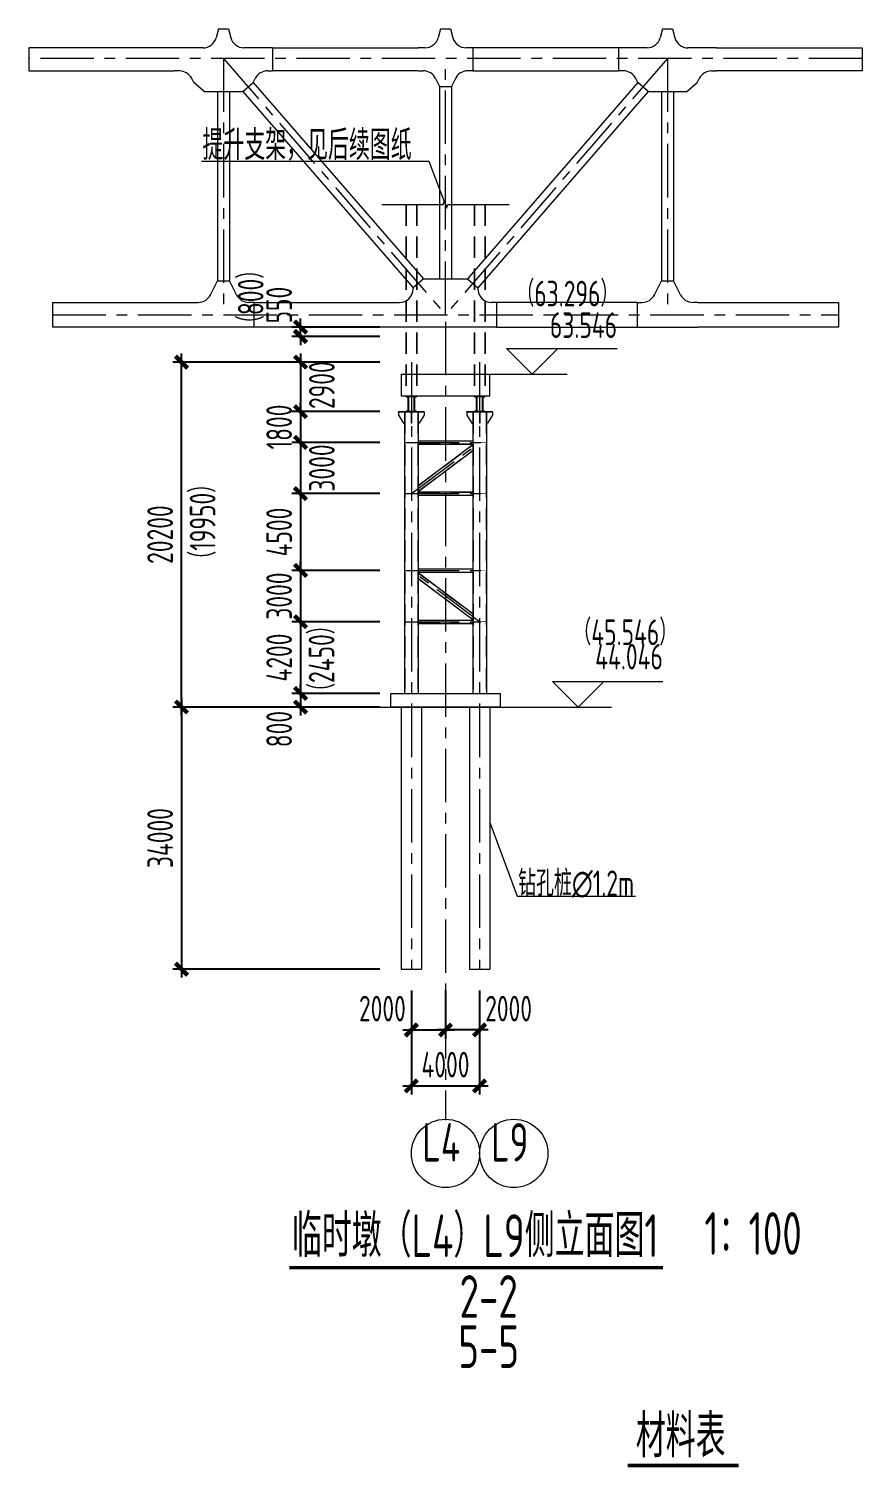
# Model space of a CAD drawing. Extents: x -2876908 to 633791, y -1383861 to 872234.
# Drawn here: x -1562355 to -1513552, y -782866 to -698629 of the extents above; entities that cross this region are included whole.
import ezdxf
from ezdxf.enums import TextEntityAlignment as Align

# ---------------------------------------------------------------- set-up
doc = ezdxf.new("R2010")
doc.units = 0
doc.header["$LTSCALE"] = 5
doc.header["$MEASUREMENT"] = 0
for name, pattern in [('CENTER', [2, 1.25, -0.25, 0.25, -0.25]), ('DASH', [0.35, 0.25, -0.1]), ('DASHED', [0.75, 0.5, -0.25])]:
    doc.linetypes.add(name, pattern=pattern)
doc.layers.get('0').update_dxf_attribs({"linetype": 'CONTINUOUS', "lineweight": 25})
doc.layers.get('DEFPOINTS').update_dxf_attribs({"color": 35, "linetype": 'CONTINUOUS', "lineweight": 13})
for name, color, linetype, lineweight in [('3中心线', 6, 'CENTER', 18), ('4虚线', 2, 'DASHED', 18), ('5标注', 3, 'CONTINUOUS', 15), ('6文本', 7, 'CONTINUOUS', 15), ('7边界线', 8, 'CONTINUOUS', 15), ('8轮廓线', 4, 'CONTINUOUS', 15), ('DIM', 3, 'CONTINUOUS', 0), ('THIN', 7, 'CONTINUOUS', 0)]:
    doc.layers.add(name, color=color, linetype=linetype, lineweight=lineweight)
doc.layers.add('M_Dim', color=3, linetype='CONTINUOUS')
doc.styles.add('TSSD_Dimension', font='tssdeng.shx', dxfattribs={"width": 0.7, "bigfont": 'hztxt.shx'})
doc.styles.add('TSSD_NORM', font='tssdeng.shx', dxfattribs={"width": 0.7, "bigfont": 'hztxt.shx'})
doc.dimstyles.new('TSSD_100_100', dxfattribs={"dimtxt": 300, "dimasz": 100, "dimexe": 100, "dimexo": 250, "dimgap": 100, "dimtad": 1, "dimdec": 0, "dimzin": 0, "dimdsep": 46, "dimtxsty": 'TSSD_Dimension', "dimblk": 'ARCHTICK', "dimblk1": 'ARCHTICK', "dimblk2": 'ARCHTICK', "dimcen": 0, "dimdle": 100, "dimclrt": 7, "dimadec": 0, "dimazin": 0, "dimtfac": 1, "dimtdec": 0, "dimtix": 1, "dimtmove": 2, "dimatfit": 3, "dimfxl": 1, "dimtolj": 1, "dimtzin": 0, "dimarcsym": 0})

# ---------------------------------------------------------------- blocks, each defined once
blk = doc.blocks.new('LD')
at = {"layer": '3中心线', "ltscale": 500}
for p, q in [((-1150479, 4371), (-1199282, 4371)), ((-1187880, 4371), (-1174880, -10629)), ((-1187880, 4371), (-1187880, -10629)), ((-1174880, -10629), (-1174880, 4371)), ((-1161880, 4371), (-1174880, -10629)), ((-1161880, 4371), (-1161880, -10629)), ((-1197887, -10629), (-1151874, -10629))]:
    blk.add_line(p, q, dxfattribs=at)
at = {"layer": '8轮廓线'}
for p, q in [((-1188165, 6114), (-1188307, 5589)), ((-1188165, 6114), (-1187596, 6114)), ((-1187596, 6114), (-1187455, 5593)), ((-1175165, 6118), (-1175307, 5593)), ((-1175165, 6118), (-1174596, 6118)), ((-1174596, 6118), (-1174454, 5593)), ((-1162165, 6114), (-1162306, 5593)), ((-1162165, 6114), (-1161596, 6114)), ((-1161596, 6114), (-1161454, 5589)), ((-1189079, 4999), (-1199282, 4999)), ((-1199282, 4999), (-1199282, 3649)), ((-1185001, 5003), (-1186682, 5003)), ((-1185001, 5003), (-1176479, 5003)), ((-1185001, 5003), (-1185001, 3653)), ((-1176079, 5003), (-1176479, 5003)), ((-1173282, 5003), (-1173681, 5003)), ((-1164760, 5003), (-1173282, 5003)), ((-1173282, 5003), (-1173282, 3653)), ((-1163078, 5003), (-1164760, 5003)), ((-1164760, 5003), (-1164760, 3653)), ((-1159003, 4999), (-1160681, 4999)), ((-1159003, 4999), (-1150479, 4999)), ((-1150479, 4999), (-1150479, 3649)), ((-1199282, 3649), (-1190758, 3649)), ((-1190458, 3649), (-1190758, 3649)), ((-1185301, 3653), (-1185001, 3653)), ((-1176479, 3653), (-1185001, 3653)), ((-1176479, 3653), (-1176179, 3653)), ((-1173282, 3653), (-1173582, 3653)), ((-1173282, 3653), (-1164760, 3653)), ((-1164460, 3653), (-1164760, 3653)), ((-1159303, 3649), (-1159003, 3649)), ((-1150479, 3649), (-1159003, 3649)), ((-1189624, 2970), (-1189742, 3206)), ((-1189019, 2446), (-1189624, 2970)), ((-1186741, 2446), (-1186137, 2970)), ((-1186137, 2970), (-1186016, 3210)), ((-1186137, 2970), (-1176169, -8531)), ((-1175463, 3210), (-1175230, 2744)), ((-1175230, 2744), (-1175230, -8531)), ((-1175230, 2744), (-1174530, 2744)), ((-1174297, 3210), (-1174530, 2744)), ((-1174530, 2744), (-1174530, -8531)), ((-1163624, 2970), (-1173591, -8531)), ((-1163624, 2970), (-1163744, 3210)), ((-1163019, 2446), (-1163624, 2970)), ((-1160741, 2446), (-1160137, 2970)), ((-1160137, 2970), (-1160018, 3206)), ((-1189019, 2446), (-1186741, 2446)), ((-1188230, 2446), (-1188230, -8636)), ((-1187530, 2446), (-1187530, -8636)), ((-1186741, 2446), (-1176774, -9055)), ((-1163019, 2446), (-1172987, -9055)), ((-1163019, 2446), (-1160741, 2446)), ((-1162230, 2446), (-1162230, -8636)), ((-1161530, 2446), (-1161530, -8636)), ((-1188644, -9463), (-1188230, -8636)), ((-1188230, -8636), (-1187530, -8636)), ((-1187117, -9463), (-1187530, -8636)), ((-1176169, -8531), (-1176774, -9055)), ((-1176774, -9055), (-1176774, -9105)), ((-1176169, -8531), (-1173591, -8531)), ((-1173591, -8531), (-1172987, -9055)), ((-1172987, -9055), (-1172987, -9105)), ((-1162644, -9463), (-1162230, -8636)), ((-1162230, -8636), (-1161530, -8636)), ((-1161117, -9463), (-1161530, -8636)), ((-1197887, -9905), (-1197887, -11353)), ((-1197887, -9905), (-1189659, -9905)), ((-1189659, -9905), (-1189359, -9905)), ((-1186101, -9905), (-1186401, -9905)), ((-1186101, -9905), (-1186101, -11353)), ((-1186101, -9905), (-1177874, -9905)), ((-1177874, -9905), (-1177574, -9905)), ((-1171887, -9905), (-1172187, -9905)), ((-1171887, -9905), (-1171887, -11353)), ((-1163659, -9905), (-1171887, -9905)), ((-1163659, -9905), (-1163359, -9905)), ((-1163659, -9905), (-1163659, -11353)), ((-1160101, -9905), (-1160401, -9905)), ((-1160101, -9905), (-1151874, -9905)), ((-1151874, -9905), (-1151874, -11353)), ((-1186101, -11353), (-1197887, -11353)), ((-1171887, -11353), (-1186101, -11353)), ((-1171887, -11353), (-1160101, -11353)), ((-1151874, -11353), (-1160101, -11353))]:
    blk.add_line(p, q, dxfattribs=at)
for centre, start, end in [((-1189079, 5799), 270, 344.82495), ((-1186682, 5803), 195.17505, 270), ((-1176079, 5803), 270, 344.82495), ((-1173681, 5803), 195.17505, 270), ((-1163078, 5803), 270, 344.82495), ((-1160681, 5799), 195.17505, 270), ((-1190458, 2849), 26.56505, 90), ((-1185301, 2853), 90, 153.43495), ((-1176179, 2853), 26.56505, 90), ((-1173582, 2853), 90, 153.43495), ((-1164460, 2853), 26.56505, 90), ((-1159303, 2849), 90, 153.43495), ((-1177574, -9105), 269.99825, 0), ((-1172187, -9105), 180, 270.00175), ((-1189359, -9105), 270, 333.43495), ((-1186401, -9105), 206.56505, 270), ((-1163359, -9105), 270, 333.43495), ((-1160401, -9105), 206.56505, 270)]:
    blk.add_arc(centre, 800, start, end, dxfattribs=at)
blk = doc.blocks.new('_ArchTick')
at = {"color": 0, "linetype": 'ByBlock', "const_width": 0.5}
blk.add_lwpolyline([(-0.71, -0.71), (0.71, 0.71)], dxfattribs=at)
blk = doc.blocks.new('*D2451')
at = {"layer": 'DEFPOINTS', "color": 0, "transparency": 16777216}
for p in [(-1540553, -722851), (-1546444, -725851), (-1540553, -725851)]:
    blk.add_point(p, dxfattribs=at)
at = {"layer": 'DIM', "color": 0, "lineweight": -2, "transparency": 16777216}
for p, q in [((-1546444, -722351), (-1546444, -726351)), ((-1541803, -722851), (-1546944, -722851)), ((-1541803, -725851), (-1546944, -725851))]:
    blk.add_line(p, q, dxfattribs=at)
at = {"layer": 'DIM', "color": 0, "lineweight": -2, "transparency": 16777216, "xscale": 500, "yscale": 500, "zscale": 500}
for p, rotation in [((-1546444, -722851), 90), ((-1546444, -725851), 270)]:
    blk.add_blockref('_ArchTick', p, dxfattribs=dict(at, rotation=rotation))
at = {"layer": 'DIM', "color": 7, "transparency": 16777216, "insert": (-1545194, -724351), "char_height": 1500, "attachment_point": 5, "rotation": 90, "style": 'TSSD_Dimension'}
blk.add_mtext('\\A1;3000', dxfattribs=at)
blk = doc.blocks.new('*D2452')
at = {"layer": 'DEFPOINTS', "color": 0, "transparency": 16777216}
for p in [(-1546444, -716101), (-1540553, -716101), (-1540553, -716651)]:
    blk.add_point(p, dxfattribs=at)
at = {"layer": 'DIM', "color": 0, "lineweight": -2, "transparency": 16777216}
for p, q in [((-1546444, -716101), (-1546444, -715601)), ((-1541803, -716101), (-1546944, -716101)), ((-1541803, -716651), (-1546944, -716651)), ((-1546444, -716651), (-1546444, -716101)), ((-1546444, -716651), (-1546444, -717151))]:
    blk.add_line(p, q, dxfattribs=at)
at = {"layer": 'DIM', "color": 0, "lineweight": -2, "transparency": 16777216, "xscale": 500, "yscale": 500, "zscale": 500}
for p, rotation in [((-1546444, -716101), 270), ((-1546444, -716651), 90)]:
    blk.add_blockref('_ArchTick', p, dxfattribs=dict(at, rotation=rotation))
at = {"layer": 'DIM', "color": 7, "transparency": 16777216, "insert": (-1547694, -714810), "char_height": 1500, "attachment_point": 5, "rotation": 90, "style": 'TSSD_Dimension'}
blk.add_mtext('\\A1;550', dxfattribs=at)
blk = doc.blocks.new('*D2453')
at = {"layer": 'DEFPOINTS', "color": 0, "transparency": 16777216}
for p in [(-1553414, -718151), (-1540553, -718151), (-1540553, -738351)]:
    blk.add_point(p, dxfattribs=at)
at = {"layer": 'DIM', "color": 0, "lineweight": -2, "transparency": 16777216}
for p, q in [((-1553414, -738851), (-1553414, -717651)), ((-1541803, -718151), (-1553914, -718151)), ((-1541803, -738351), (-1553914, -738351))]:
    blk.add_line(p, q, dxfattribs=at)
at = {"layer": 'DIM', "color": 0, "lineweight": -2, "transparency": 16777216, "xscale": 500, "yscale": 500, "zscale": 500}
for p, rotation in [((-1553414, -718151), 90), ((-1553414, -738351), 270)]:
    blk.add_blockref('_ArchTick', p, dxfattribs=dict(at, rotation=rotation))
at = {"layer": 'DIM', "color": 7, "transparency": 16777216, "insert": (-1554664, -728251), "char_height": 1500, "attachment_point": 5, "rotation": 90, "style": 'TSSD_Dimension'}
blk.add_mtext('\\A1;20200', dxfattribs=at)
blk = doc.blocks.new('*D2454')
at = {"layer": 'DEFPOINTS', "color": 0, "transparency": 16777216}
for p in [(-1539953, -753697), (-1537953, -753697), (-1537953, -757260)]:
    blk.add_point(p, dxfattribs=at)
at = {"layer": 'DIM', "color": 0, "lineweight": -2, "transparency": 16777216}
for p, q in [((-1539953, -754947), (-1539953, -757760)), ((-1537953, -754947), (-1537953, -757760)), ((-1540453, -757260), (-1537453, -757260))]:
    blk.add_line(p, q, dxfattribs=at)
at = {"layer": 'DIM', "color": 0, "lineweight": -2, "transparency": 16777216, "xscale": 500, "yscale": 500, "zscale": 500, "rotation": 180}
blk.add_blockref('_ArchTick', (-1539953, -757260), dxfattribs=at)
at = {"layer": 'DIM', "color": 0, "lineweight": -2, "transparency": 16777216, "xscale": 500, "yscale": 500, "zscale": 500}
blk.add_blockref('_ArchTick', (-1537953, -757260), dxfattribs=at)
at = {"layer": 'DIM', "color": 7, "transparency": 16777216, "insert": (-1541648, -756010), "char_height": 1500, "attachment_point": 5, "style": 'TSSD_Dimension'}
blk.add_mtext('\\A1;2000', dxfattribs=at)
blk = doc.blocks.new('*D2455')
at = {"layer": 'DEFPOINTS', "color": 0, "transparency": 16777216}
for p in [(-1537953, -753697), (-1535953, -753697), (-1537953, -757260)]:
    blk.add_point(p, dxfattribs=at)
at = {"layer": 'DIM', "color": 0, "lineweight": -2, "transparency": 16777216}
for p, q in [((-1537953, -754947), (-1537953, -757760)), ((-1535953, -754947), (-1535953, -757760)), ((-1535453, -757260), (-1538453, -757260))]:
    blk.add_line(p, q, dxfattribs=at)
at = {"layer": 'DIM', "color": 0, "lineweight": -2, "transparency": 16777216, "xscale": 500, "yscale": 500, "zscale": 500, "rotation": 180}
blk.add_blockref('_ArchTick', (-1537953, -757260), dxfattribs=at)
at = {"layer": 'DIM', "color": 0, "lineweight": -2, "transparency": 16777216, "xscale": 500, "yscale": 500, "zscale": 500}
blk.add_blockref('_ArchTick', (-1535953, -757260), dxfattribs=at)
at = {"layer": 'DIM', "color": 7, "transparency": 16777216, "insert": (-1534259, -756010), "char_height": 1500, "attachment_point": 5, "style": 'TSSD_Dimension'}
blk.add_mtext('\\A1;2000', dxfattribs=at)
blk = doc.blocks.new('*D2456')
at = {"layer": 'DEFPOINTS', "color": 0, "transparency": 16777216}
for p in [(-1539953, -753697), (-1535953, -753697), (-1535953, -760539)]:
    blk.add_point(p, dxfattribs=at)
at = {"layer": 'DIM', "color": 0, "lineweight": -2, "transparency": 16777216}
for p, q in [((-1539953, -754947), (-1539953, -761039)), ((-1535953, -754947), (-1535953, -761039)), ((-1540453, -760539), (-1535453, -760539))]:
    blk.add_line(p, q, dxfattribs=at)
at = {"layer": 'DIM', "color": 0, "lineweight": -2, "transparency": 16777216, "xscale": 500, "yscale": 500, "zscale": 500, "rotation": 180}
blk.add_blockref('_ArchTick', (-1539953, -760539), dxfattribs=at)
at = {"layer": 'DIM', "color": 0, "lineweight": -2, "transparency": 16777216, "xscale": 500, "yscale": 500, "zscale": 500}
blk.add_blockref('_ArchTick', (-1535953, -760539), dxfattribs=at)
at = {"layer": 'DIM', "color": 7, "transparency": 16777216, "insert": (-1537953, -759289), "char_height": 1500, "attachment_point": 5, "style": 'TSSD_Dimension'}
blk.add_mtext('\\A1;4000', dxfattribs=at)
blk = doc.blocks.new('*D2457')
at = {"layer": 'DEFPOINTS', "color": 0, "transparency": 16777216}
for p in [(-1540553, -718151), (-1546444, -721051), (-1540553, -721051)]:
    blk.add_point(p, dxfattribs=at)
at = {"layer": 'DIM', "color": 0, "lineweight": -2, "transparency": 16777216}
for p, q in [((-1546444, -717651), (-1546444, -721551)), ((-1541803, -718151), (-1546944, -718151)), ((-1541803, -721051), (-1546944, -721051))]:
    blk.add_line(p, q, dxfattribs=at)
at = {"layer": 'DIM', "color": 0, "lineweight": -2, "transparency": 16777216, "xscale": 500, "yscale": 500, "zscale": 500}
for p, rotation in [((-1546444, -718151), 90), ((-1546444, -721051), 270)]:
    blk.add_blockref('_ArchTick', p, dxfattribs=dict(at, rotation=rotation))
at = {"layer": 'DIM', "color": 7, "transparency": 16777216, "insert": (-1545194, -719501), "char_height": 1500, "attachment_point": 5, "rotation": 90, "style": 'TSSD_Dimension'}
blk.add_mtext('\\A1;2900', dxfattribs=at)
blk = doc.blocks.new('*D2458')
at = {"layer": 'DEFPOINTS', "color": 0, "transparency": 16777216}
for p in [(-1540553, -721051), (-1546444, -722851), (-1540553, -722851)]:
    blk.add_point(p, dxfattribs=at)
at = {"layer": 'DIM', "color": 0, "lineweight": -2, "transparency": 16777216}
for p, q in [((-1541803, -721051), (-1546944, -721051)), ((-1546444, -721051), (-1546444, -720551)), ((-1546444, -721051), (-1546444, -722851)), ((-1541803, -722851), (-1546944, -722851)), ((-1546444, -722851), (-1546444, -723351))]:
    blk.add_line(p, q, dxfattribs=at)
at = {"layer": 'DIM', "color": 0, "lineweight": -2, "transparency": 16777216, "xscale": 500, "yscale": 500, "zscale": 500}
for p, rotation in [((-1546444, -721051), 270), ((-1546444, -722851), 90)]:
    blk.add_blockref('_ArchTick', p, dxfattribs=dict(at, rotation=rotation))
at = {"layer": 'DIM', "color": 7, "transparency": 16777216, "insert": (-1547694, -721951), "char_height": 1500, "attachment_point": 5, "rotation": 90, "style": 'TSSD_Dimension'}
blk.add_mtext('\\A1;1800', dxfattribs=at)
blk = doc.blocks.new('*D2459')
at = {"layer": 'DEFPOINTS', "color": 0, "transparency": 16777216}
for p in [(-1540553, -725851), (-1546444, -730351), (-1540553, -730351)]:
    blk.add_point(p, dxfattribs=at)
at = {"layer": 'DIM', "color": 0, "lineweight": -2, "transparency": 16777216}
for p, q in [((-1541803, -725851), (-1546944, -725851)), ((-1546444, -725351), (-1546444, -730851)), ((-1541803, -730351), (-1546944, -730351))]:
    blk.add_line(p, q, dxfattribs=at)
at = {"layer": 'DIM', "color": 0, "lineweight": -2, "transparency": 16777216, "xscale": 500, "yscale": 500, "zscale": 500}
for p, rotation in [((-1546444, -725851), 90), ((-1546444, -730351), 270)]:
    blk.add_blockref('_ArchTick', p, dxfattribs=dict(at, rotation=rotation))
at = {"layer": 'DIM', "color": 7, "transparency": 16777216, "insert": (-1547694, -728101), "char_height": 1500, "attachment_point": 5, "rotation": 90, "style": 'TSSD_Dimension'}
blk.add_mtext('\\A1;4500', dxfattribs=at)
blk = doc.blocks.new('*D2460')
at = {"layer": 'DEFPOINTS', "color": 0, "transparency": 16777216}
for p in [(-1540553, -730351), (-1546444, -733351), (-1540553, -733351)]:
    blk.add_point(p, dxfattribs=at)
at = {"layer": 'DIM', "color": 0, "lineweight": -2, "transparency": 16777216}
for p, q in [((-1546444, -730351), (-1546444, -729851)), ((-1541803, -730351), (-1546944, -730351)), ((-1546444, -730351), (-1546444, -733351)), ((-1541803, -733351), (-1546944, -733351)), ((-1546444, -733351), (-1546444, -733851))]:
    blk.add_line(p, q, dxfattribs=at)
at = {"layer": 'DIM', "color": 0, "lineweight": -2, "transparency": 16777216, "xscale": 500, "yscale": 500, "zscale": 500}
for p, rotation in [((-1546444, -730351), 270), ((-1546444, -733351), 90)]:
    blk.add_blockref('_ArchTick', p, dxfattribs=dict(at, rotation=rotation))
at = {"layer": 'DIM', "color": 7, "transparency": 16777216, "insert": (-1547694, -731851), "char_height": 1500, "attachment_point": 5, "rotation": 90, "style": 'TSSD_Dimension'}
blk.add_mtext('\\A1;3000', dxfattribs=at)
blk = doc.blocks.new('*D2461')
at = {"layer": 'DEFPOINTS', "color": 0, "transparency": 16777216}
for p in [(-1540553, -733351), (-1546444, -737551), (-1540553, -737551)]:
    blk.add_point(p, dxfattribs=at)
at = {"layer": 'DIM', "color": 0, "lineweight": -2, "transparency": 16777216}
for p, q in [((-1546444, -732851), (-1546444, -738051)), ((-1541803, -733351), (-1546944, -733351)), ((-1541803, -737551), (-1546944, -737551))]:
    blk.add_line(p, q, dxfattribs=at)
at = {"layer": 'DIM', "color": 0, "lineweight": -2, "transparency": 16777216, "xscale": 500, "yscale": 500, "zscale": 500}
for p, rotation in [((-1546444, -733351), 90), ((-1546444, -737551), 270)]:
    blk.add_blockref('_ArchTick', p, dxfattribs=dict(at, rotation=rotation))
at = {"layer": 'DIM', "color": 7, "transparency": 16777216, "insert": (-1547694, -735451), "char_height": 1500, "attachment_point": 5, "rotation": 90, "style": 'TSSD_Dimension'}
blk.add_mtext('\\A1;4200', dxfattribs=at)
blk = doc.blocks.new('*D2462')
at = {"layer": 'DEFPOINTS', "color": 0, "transparency": 16777216}
for p in [(-1540553, -737551), (-1546444, -738351), (-1540553, -738351)]:
    blk.add_point(p, dxfattribs=at)
at = {"layer": 'DIM', "color": 0, "lineweight": -2, "transparency": 16777216}
for p, q in [((-1546444, -737551), (-1546444, -737051)), ((-1541803, -737551), (-1546944, -737551)), ((-1546444, -737551), (-1546444, -738351)), ((-1541803, -738351), (-1546944, -738351)), ((-1546444, -738351), (-1546444, -738851))]:
    blk.add_line(p, q, dxfattribs=at)
at = {"layer": 'DIM', "color": 0, "lineweight": -2, "transparency": 16777216, "xscale": 500, "yscale": 500, "zscale": 500}
for p, rotation in [((-1546444, -737551), 270), ((-1546444, -738351), 90)]:
    blk.add_blockref('_ArchTick', p, dxfattribs=dict(at, rotation=rotation))
at = {"layer": 'DIM', "color": 7, "transparency": 16777216, "insert": (-1547694, -739641), "char_height": 1500, "attachment_point": 5, "rotation": 90, "style": 'TSSD_Dimension'}
blk.add_mtext('\\A1;800', dxfattribs=at)
blk = doc.blocks.new('*D2463')
at = {"layer": 'DEFPOINTS', "color": 0, "transparency": 16777216}
for p in [(-1540553, -738351), (-1553414, -753697), (-1540553, -753697)]:
    blk.add_point(p, dxfattribs=at)
at = {"layer": 'DIM', "color": 0, "lineweight": -2, "transparency": 16777216}
for p, q in [((-1553414, -737851), (-1553414, -754197)), ((-1541803, -738351), (-1553914, -738351)), ((-1541803, -753697), (-1553914, -753697))]:
    blk.add_line(p, q, dxfattribs=at)
at = {"layer": 'DIM', "color": 0, "lineweight": -2, "transparency": 16777216, "xscale": 500, "yscale": 500, "zscale": 500}
for p, rotation in [((-1553414, -738351), 90), ((-1553414, -753697), 270)]:
    blk.add_blockref('_ArchTick', p, dxfattribs=dict(at, rotation=rotation))
at = {"layer": 'DIM', "color": 7, "transparency": 16777216, "insert": (-1554664, -746024), "char_height": 1500, "attachment_point": 5, "rotation": 90, "style": 'TSSD_Dimension'}
blk.add_mtext('\\A1;34000', dxfattribs=at)

msp = doc.modelspace()

# ---------------------------------------------------------------- linework, layer by layer
at = {"const_width": 208.333}
msp.add_lwpolyline([(-1527282.755, -782761.948), (-1520777.358, -782761.948)], dxfattribs=at)
at = {"layer": '3中心线', "ltscale": 500}
for p, q in [((-1537953.368, -715796.721), (-1537953.368, -762538.576)), ((-1539953.368, -718150.721), (-1539953.368, -753697.114)), ((-1535953.368, -718150.721), (-1535953.368, -753697.114)), ((-1540268.368, -722850.721), (-1535553.368, -722850.721)), ((-1539953.368, -725850.721), (-1535953.368, -722850.721)), ((-1540268.368, -725850.721), (-1535638.368, -725850.721)), ((-1540268.368, -730350.721), (-1535638.368, -730350.721)), ((-1535953.368, -733350.721), (-1539953.368, -730350.721)), ((-1540268.368, -733350.721), (-1535638.368, -733350.721))]:
    msp.add_line(p, q, dxfattribs=at)
at = {"layer": '4虚线', "ltscale": 500}
for p, q in [((-1540268.368, -708922.573), (-1540268.368, -720120.721)), ((-1540258.368, -708922.573), (-1540258.368, -720120.721)), ((-1539648.368, -708922.573), (-1539648.368, -720120.721)), ((-1539638.368, -708922.573), (-1539638.368, -720120.721)), ((-1536268.368, -708922.573), (-1536268.368, -720120.721)), ((-1536258.368, -708922.573), (-1536258.368, -720120.721)), ((-1535648.368, -708922.573), (-1535648.368, -720120.721)), ((-1535638.368, -708922.573), (-1535638.368, -720120.721)), ((-1540337.368, -721080.721), (-1540337.368, -737550.721)), ((-1539569.368, -721080.721), (-1539569.368, -737550.721)), ((-1536337.368, -721080.721), (-1536337.368, -737550.721)), ((-1535569.368, -721080.721), (-1535569.368, -737550.721)), ((-1539553.368, -722759.721), (-1536353.368, -722759.721)), ((-1539553.368, -722941.721), (-1536353.368, -722941.721)), ((-1539553.368, -725390.096), (-1536353.368, -722990.096)), ((-1539553.368, -725711.346), (-1536353.368, -723311.346)), ((-1539553.368, -725759.721), (-1536353.368, -725759.721)), ((-1539553.368, -725941.721), (-1536353.368, -725941.721)), ((-1539553.368, -730259.721), (-1536353.368, -730259.721)), ((-1539553.368, -730441.721), (-1536353.368, -730441.721)), ((-1539553.368, -730490.096), (-1536353.368, -732890.096)), ((-1539553.368, -730811.346), (-1536353.368, -733211.346)), ((-1539553.368, -733259.721), (-1536353.368, -733259.721)), ((-1539553.368, -733441.721), (-1536353.368, -733441.721))]:
    msp.add_line(p, q, dxfattribs=at)
at = {"layer": '5标注'}
for p, q in [((-1538908.687, -706405.527), (-1552237.938, -706405.527)), ((-1537953.368, -708922.573), (-1538908.687, -706405.527)), ((-1533756.764, -749419.598), (-1526827.216, -749419.598))]:
    msp.add_line(p, q, dxfattribs=at)
at = {"layer": '5标注', "linetype": 'DASH', "ltscale": 100, "const_width": 30, "flags": 128}
for points in [[(-1540353.368, -722850.721), (-1539553.368, -722850.721)], [(-1536353.368, -722850.721), (-1535553.368, -722850.721)], [(-1540353.368, -725850.721), (-1539553.368, -725850.721)], [(-1536353.368, -725850.721), (-1535553.368, -725850.721)], [(-1540353.368, -730350.721), (-1539553.368, -730350.721)], [(-1536353.368, -730350.721), (-1535553.368, -730350.721)], [(-1540353.368, -733350.721), (-1539553.368, -733350.721)], [(-1536353.368, -733350.721), (-1535553.368, -733350.721)]]:
    msp.add_lwpolyline(points, dxfattribs=at)
at = {"layer": '5标注'}
msp.add_lwpolyline([(-1535353.368, -745106.594), (-1533756.764, -749419.598)], dxfattribs=at)
for centre in [(-1537953.368, -764488.576), (-1533953.368, -764488.576)]:
    msp.add_circle(centre, 2000, dxfattribs=at)
at = {"layer": '6文本'}
for points in [[(-1540253.368, -721050.721), (-1539653.368, -721050.721), (-1539653.368, -721020.721), (-1539753.368, -721020.721), (-1539753.368, -720180.721), (-1539653.368, -720180.721), (-1539653.368, -720150.721), (-1540253.368, -720150.721), (-1540253.368, -720180.721), (-1540153.368, -720180.721), (-1540153.368, -721020.721), (-1540253.368, -721020.721)], [(-1540123.368, -721020.721), (-1539783.368, -721020.721), (-1539783.368, -720180.721), (-1540123.368, -720180.721)], [(-1536253.368, -721050.721), (-1535653.368, -721050.721), (-1535653.368, -721020.721), (-1535753.368, -721020.721), (-1535753.368, -720180.721), (-1535653.368, -720180.721), (-1535653.368, -720150.721), (-1536253.368, -720150.721), (-1536253.368, -720180.721), (-1536153.368, -720180.721), (-1536153.368, -721020.721), (-1536253.368, -721020.721)], [(-1536123.368, -721020.721), (-1535783.368, -721020.721), (-1535783.368, -720180.721), (-1536123.368, -720180.721)]]:
    msp.add_lwpolyline(points, close=True, dxfattribs=at)
at = {"layer": '7边界线'}
msp.add_line((-1549307.162, -738350.721), (-1528241.368, -738350.721), dxfattribs=at)
at = {"layer": '8轮廓线'}
for p, q in [((-1540553.368, -718850.721), (-1535353.368, -718850.721)), ((-1540553.368, -718850.721), (-1540553.368, -720150.721)), ((-1535353.368, -718880.721), (-1540553.368, -718880.721)), ((-1535353.368, -720150.721), (-1535353.368, -718850.721)), ((-1540553.368, -720120.721), (-1535353.368, -720120.721)), ((-1535353.368, -720150.721), (-1540553.368, -720150.721)), ((-1540703.368, -721080.721), (-1540703.368, -721050.721)), ((-1540703.368, -721050.721), (-1539203.368, -721050.721)), ((-1540353.368, -721050.721), (-1539553.368, -721050.721)), ((-1540353.368, -721050.721), (-1539553.368, -721050.721)), ((-1539203.368, -721080.721), (-1539203.368, -721050.721)), ((-1539203.368, -721080.721), (-1539203.368, -721050.721)), ((-1536703.368, -721080.721), (-1536703.368, -721050.721)), ((-1536703.368, -721050.721), (-1535203.368, -721050.721)), ((-1536703.368, -721080.721), (-1536703.368, -721050.721)), ((-1536353.368, -721050.721), (-1535553.368, -721050.721)), ((-1536353.368, -721050.721), (-1535553.368, -721050.721)), ((-1536353.368, -721050.721), (-1535553.368, -721050.721)), ((-1535203.368, -721080.721), (-1535203.368, -721050.721)), ((-1539203.368, -721080.721), (-1540703.368, -721080.721)), ((-1540703.368, -721080.721), (-1540703.368, -721250.721)), ((-1540703.368, -721250.721), (-1540403.368, -721730.721)), ((-1540403.368, -721730.721), (-1540353.368, -721730.721)), ((-1540353.368, -721080.721), (-1540353.368, -737550.721)), ((-1539963.368, -721080.721), (-1539963.368, -721730.721)), ((-1539943.368, -721730.721), (-1539963.368, -721730.721)), ((-1539943.368, -721080.721), (-1539943.368, -721730.721)), ((-1539553.368, -721080.721), (-1539553.368, -737550.721)), ((-1539487.664, -721730.721), (-1539553.368, -721730.721)), ((-1539203.368, -721250.721), (-1539487.664, -721730.721)), ((-1539203.368, -721080.721), (-1539203.368, -721250.721)), ((-1535203.368, -721080.721), (-1536703.368, -721080.721)), ((-1536703.368, -721080.721), (-1536703.368, -721250.721)), ((-1536703.368, -721250.721), (-1536403.368, -721730.721)), ((-1536403.368, -721730.721), (-1536353.368, -721730.721)), ((-1536353.368, -721080.721), (-1536353.368, -737550.721)), ((-1535963.368, -721080.721), (-1535963.368, -721730.721)), ((-1535943.368, -721730.721), (-1535963.368, -721730.721)), ((-1535943.368, -721080.721), (-1535943.368, -721730.721)), ((-1535553.368, -721080.721), (-1535553.368, -737550.721)), ((-1535487.664, -721730.721), (-1535553.368, -721730.721)), ((-1535203.368, -721250.721), (-1535487.664, -721730.721)), ((-1535203.368, -721080.721), (-1535203.368, -721250.721)), ((-1539553.368, -722753.721), (-1536353.368, -722753.721)), ((-1539553.368, -722947.721), (-1536353.368, -722947.721)), ((-1539553.368, -725380.096), (-1536353.368, -722980.096)), ((-1539553.368, -725721.346), (-1536353.368, -723321.346)), ((-1539553.368, -725753.721), (-1536353.368, -725753.721)), ((-1539553.368, -725947.721), (-1536353.368, -725947.721)), ((-1539553.368, -730253.721), (-1536353.368, -730253.721)), ((-1539553.368, -730447.721), (-1536353.368, -730447.721)), ((-1539553.368, -730480.096), (-1536353.368, -732880.096)), ((-1539553.368, -730821.346), (-1536353.368, -733221.346)), ((-1539553.368, -733253.721), (-1536353.368, -733253.721)), ((-1539553.368, -733447.721), (-1536353.368, -733447.721)), ((-1540553.368, -738350.721), (-1540553.368, -753697.114)), ((-1539353.368, -738350.721), (-1539353.368, -753697.114)), ((-1536553.368, -738350.721), (-1536553.368, -753697.114)), ((-1535353.368, -738350.721), (-1535353.368, -753697.114)), ((-1540553.368, -753697.114), (-1539353.368, -753697.114)), ((-1536553.368, -753697.114), (-1535353.368, -753697.114))]:
    msp.add_line(p, q, dxfattribs=at)
msp.add_lwpolyline([(-1541153.368, -738350.721), (-1541153.368, -737550.721), (-1534753.368, -737550.721), (-1534753.368, -738350.721)], close=True, dxfattribs=at)
at = {"layer": 'M_Dim'}
msp.add_lwpolyline([(-1547089.64, -771179.832, 200, 200, 0), (-1525224.712, -771179.832, 200, 200, 0)], format="xyseb", dxfattribs=at)
at = {"layer": 'THIN'}
for p, q in [((-1532871.969, -718850.721), (-1534371.969, -717350.721)), ((-1534371.969, -717350.721), (-1531371.969, -717350.721)), ((-1532871.969, -718850.721), (-1531371.969, -717350.721)), ((-1531371.969, -717350.721), (-1527905.623, -717350.721)), ((-1535353.368, -718850.721), (-1530834.297, -718850.721)), ((-1530190.902, -738350.721), (-1531690.902, -736850.721)), ((-1531690.902, -736850.721), (-1528690.902, -736850.721)), ((-1530190.902, -738350.721), (-1528690.902, -736850.721)), ((-1528690.902, -736850.721), (-1525224.555, -736850.721)), ((-1532672.301, -738350.721), (-1528690.902, -738350.721))]:
    msp.add_line(p, q, dxfattribs=at)
at = {"layer": 'THIN', "flags": 128}
msp.add_lwpolyline([(-1541680.001, -708922.573), (-1538083.368, -708922.573), (-1538013.368, -708702.573), (-1537893.368, -709142.573), (-1537823.368, -708922.573), (-1534226.735, -708922.573)], dxfattribs=at)

# ---------------------------------------------------------------- block references
at = {"layer": '5标注'}
msp.add_blockref('LD', (-363073.063, -704747.316), dxfattribs=at)

# ---------------------------------------------------------------- texts
at = {"layer": '5标注', "color": 7, "insert": (-1539934.293, -706373.027), "char_height": 1750, "attachment_point": 9, "style": 'TSSD_NORM'}
msp.add_mtext('提升支架，见后续图纸', dxfattribs=at)
at = {"layer": '6文本', "style": 'TSSD_NORM', "width": 0.7}
for s, p in [('临时墩（L4）L9侧立面图1 ', (-1535677.501, -769176.627)), ('1：100', (-1519941.353, -769176.627)), ('2-2', (-1535426.401, -772865.909)), ('5-5', (-1535426.401, -775804.467)), ('材料表', (-1524182.91, -780901.667))]:
    msp.add_text(s, height=2500, dxfattribs=at).set_placement(p, align=Align.MIDDLE)
at = {"layer": 'DIM', "color": 7, "style": 'TSSD_Dimension', "width": 0.7}
for s, height, p in [('（63.296）', 1500, (-1527830.133, -715336.652)), ('63.546', 1500, (-1527905.623, -717185.158)), ('（45.546）', 1500, (-1524384.491, -735168.615)), ('44.046', 1500, (-1525224.555, -736600.721)), ('L4', 2250, (-1537094.893, -765640.335)), ('L9', 2250, (-1533094.893, -765640.335))]:
    msp.add_text(s, height=height, dxfattribs=at).set_placement(p, align=Align.BOTTOM_RIGHT)
msp.add_text('钻孔桩∅1.2m', height=1500, dxfattribs=at).set_placement((-1533700.988, -749419.598))
at = {"layer": 'DIM', "color": 7, "char_height": 1500, "attachment_point": 5, "rotation": 90, "style": 'TSSD_Dimension'}
for s, insert in [('\\A1;（800）', (-1549344.657, -714333.195)), ('\\A1;（19950）', (-1552163.779, -727500.721)), ('\\A1;（2450）', (-1545194.226, -735511.477))]:
    msp.add_mtext(s, dxfattribs=dict(at, insert=insert))

# ---------------------------------------------------------------- dimensions: what is measured, and where the dimension line sits
at = {"layer": 'DIM'}
for base, p1, p2, angle, picture, middle in [((-1546444.226, -716100.721), (-1540553.368, -716650.721), (-1540553.368, -716100.721), 90, '*D2452', (-1547694.226, -714810.336)), ((-1546444.226, -721050.721), (-1540553.368, -718150.721), (-1540553.368, -721050.721), 90, '*D2457', (-1545194.226, -719500.721)), ((-1546444.226, -725850.721), (-1540553.368, -722850.721), (-1540553.368, -725850.721), 90, '*D2451', (-1545194.226, -724350.721)), ((-1546444.226, -738350.721), (-1540553.368, -737550.721), (-1540553.368, -738350.721), 90, '*D2462', (-1547694.226, -739641.105)), ((-1537953.368, -757259.613), (-1535953.368, -753697.114), (-1537953.368, -753697.114), 180, '*D2455', (-1534259.137, -756009.613))]:
    dim = msp.add_linear_dim(base=base, p1=p1, p2=p2, angle=angle, dimstyle='TSSD_100_100', override={"dimtxt": 1500, "dimasz": 500, "dimexe": 500, "dimexo": 1250, "dimgap": 500, "dimdle": 500}, dxfattribs=at)
    dim.commit()
    dim.dimension.update_dxf_attribs({"geometry": picture, "text_midpoint": middle, "dimtype": 160})
for base, p1, p2, picture, middle in [((-1553413.779, -718150.721), (-1540553.368, -738350.721), (-1540553.368, -718150.721), '*D2453', (-1554663.779, -728250.721)), ((-1546444.226, -722850.721), (-1540553.368, -721050.721), (-1540553.368, -722850.721), '*D2458', (-1547694.226, -721950.721)), ((-1546444.226, -730350.721), (-1540553.368, -725850.721), (-1540553.368, -730350.721), '*D2459', (-1547694.226, -728100.721)), ((-1546444.226, -733350.721), (-1540553.368, -730350.721), (-1540553.368, -733350.721), '*D2460', (-1547694.226, -731850.721)), ((-1546444.226, -737550.721), (-1540553.368, -733350.721), (-1540553.368, -737550.721), '*D2461', (-1547694.226, -735450.721))]:
    dim = msp.add_linear_dim(base=base, p1=p1, p2=p2, angle=90, dimstyle='TSSD_100_100', override={"dimtxt": 1500, "dimasz": 500, "dimexe": 500, "dimexo": 1250, "dimgap": 500, "dimdle": 500}, dxfattribs=at)
    dim.commit()
    dim.dimension.update_dxf_attribs({"geometry": picture, "text_midpoint": middle})
dim = msp.add_linear_dim(base=(-1553413.779, -753697.114), p1=(-1540553.368, -738350.721), p2=(-1540553.368, -753697.114), angle=90, text='34000', dimstyle='TSSD_100_100', override={"dimtxt": 1500, "dimasz": 500, "dimexe": 500, "dimexo": 1250, "dimgap": 500, "dimdle": 500}, dxfattribs=at)
dim.commit()
dim.dimension.update_dxf_attribs({"geometry": '*D2463', "text_midpoint": (-1554663.779, -746023.918)})
dim = msp.add_linear_dim(base=(-1537953.368, -757259.613), p1=(-1539953.368, -753697.114), p2=(-1537953.368, -753697.114), dimstyle='TSSD_100_100', override={"dimtxt": 1500, "dimasz": 500, "dimexe": 500, "dimexo": 1250, "dimgap": 500, "dimdle": 500}, dxfattribs=at)
dim.commit()
dim.dimension.update_dxf_attribs({"geometry": '*D2454', "text_midpoint": (-1541647.599, -756009.613), "dimtype": 160})
dim = msp.add_linear_dim(base=(-1535953.368, -760539.386), p1=(-1539953.368, -753697.114), p2=(-1535953.368, -753697.114), dimstyle='TSSD_100_100', override={"dimtxt": 1500, "dimasz": 500, "dimexe": 500, "dimexo": 1250, "dimgap": 500, "dimdle": 500}, dxfattribs=at)
dim.commit()
dim.dimension.update_dxf_attribs({"geometry": '*D2456', "text_midpoint": (-1537953.368, -759289.386)})

doc.saveas('drawing.dxf')
